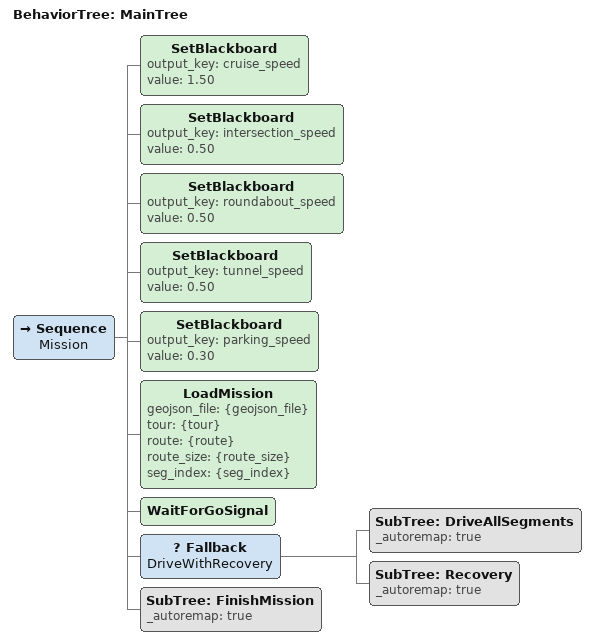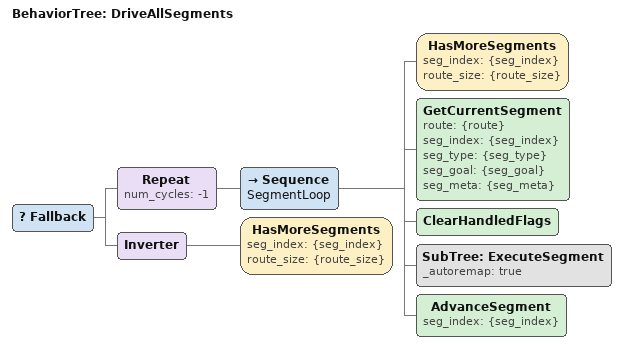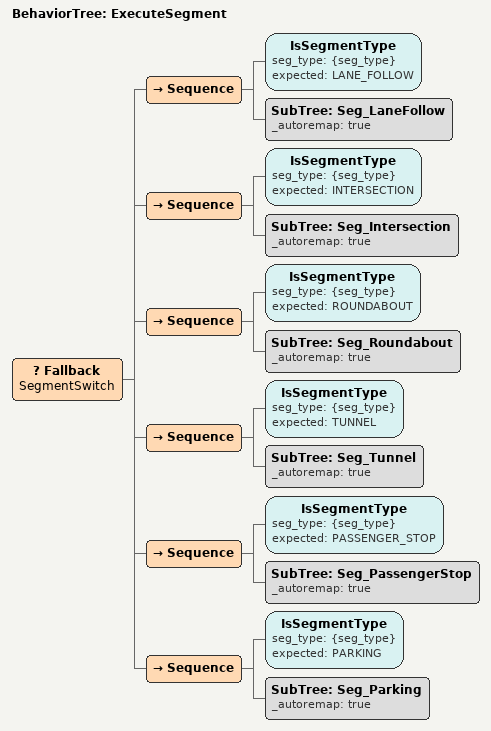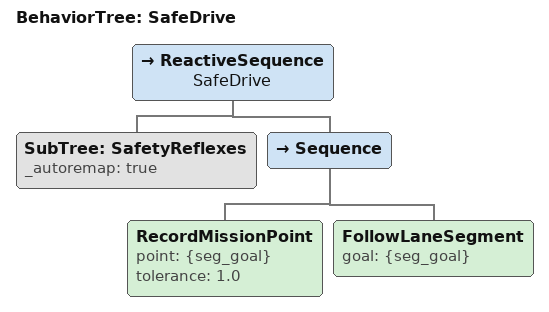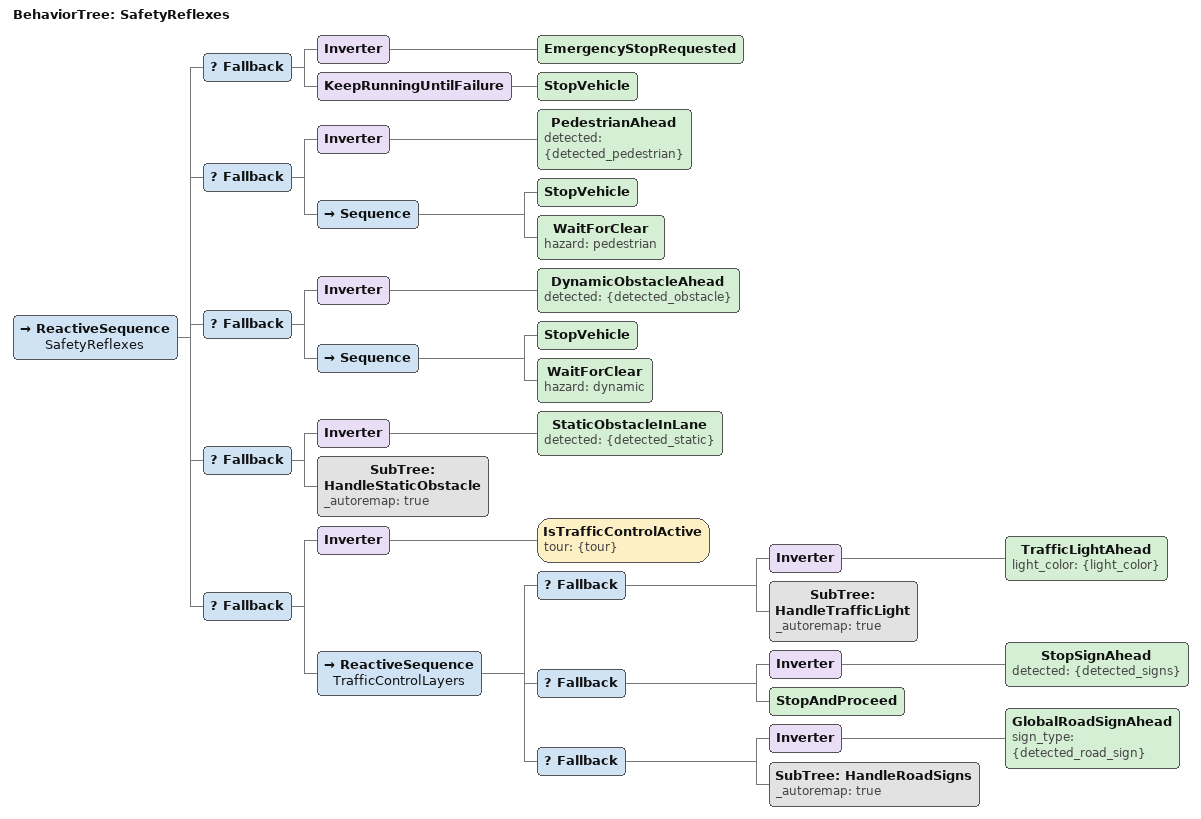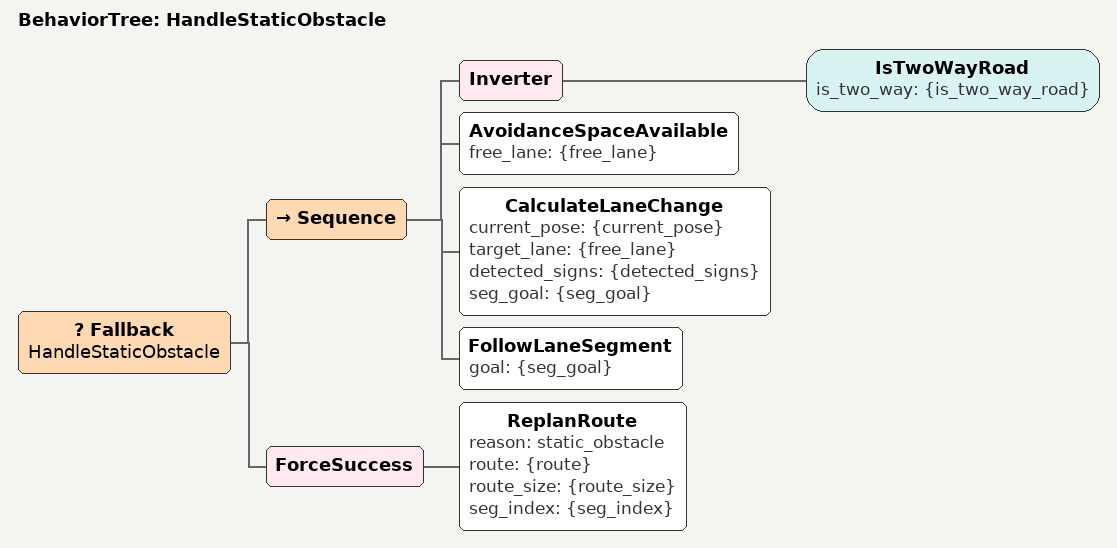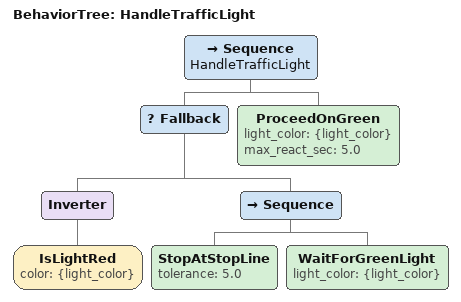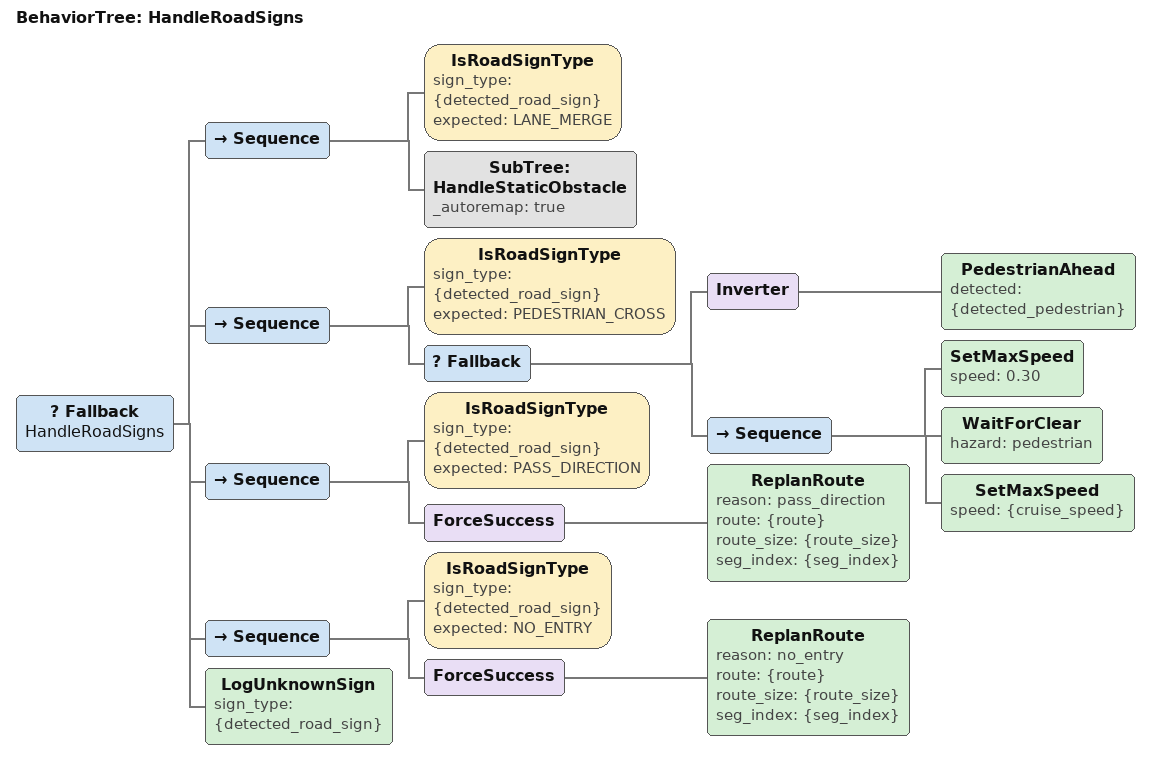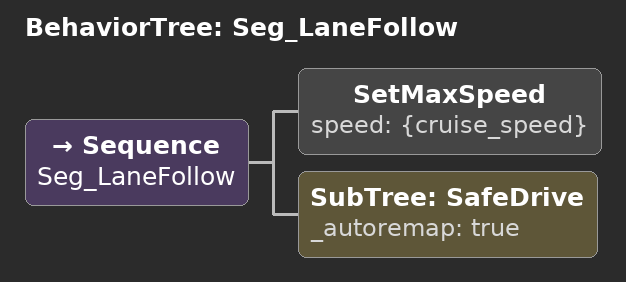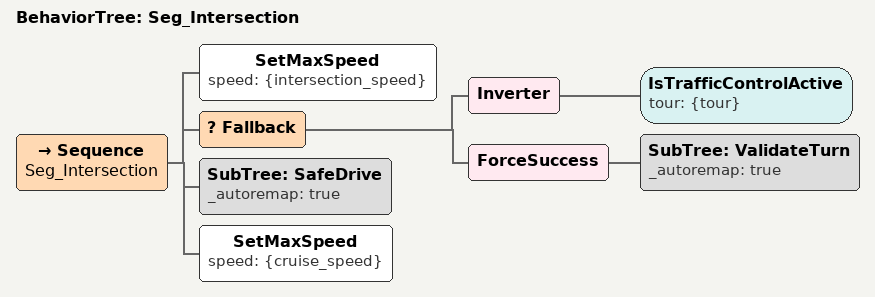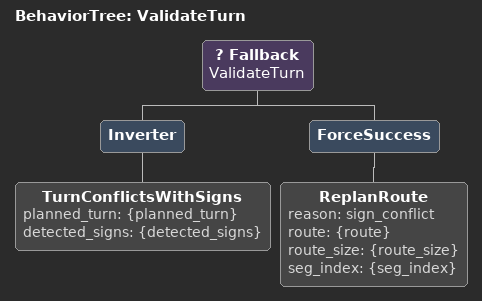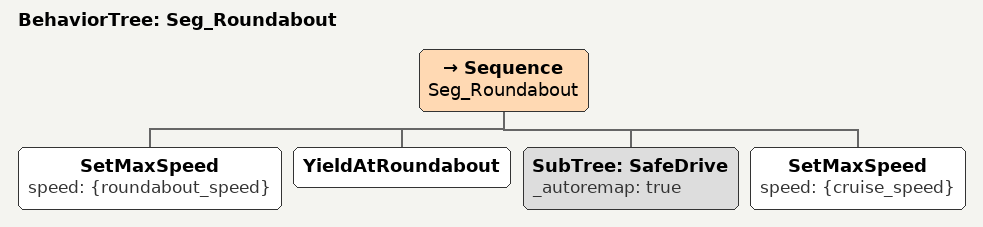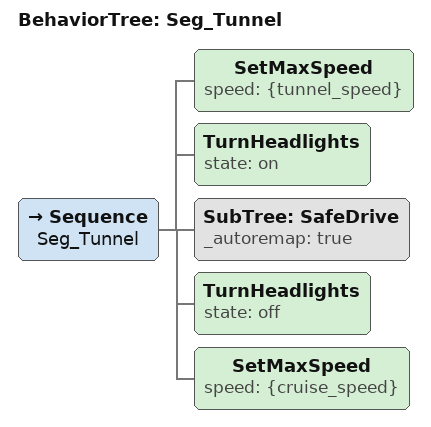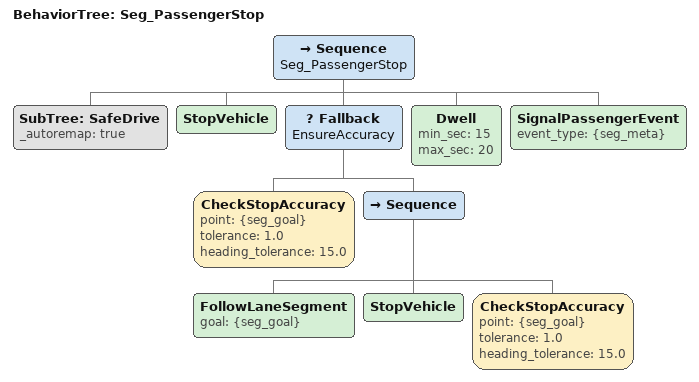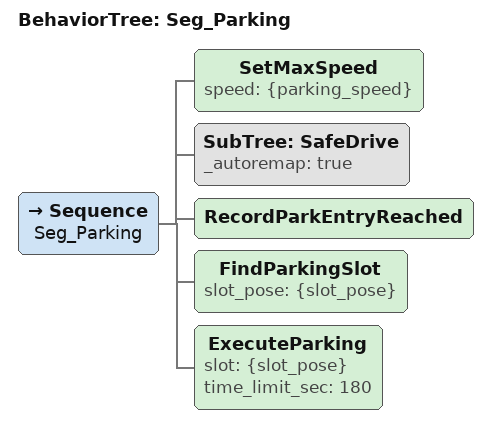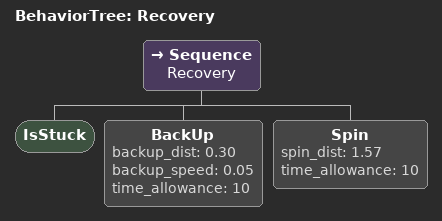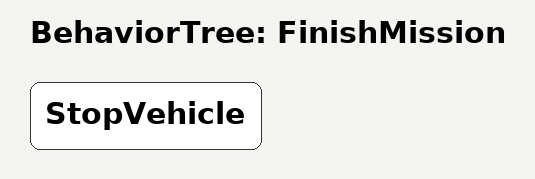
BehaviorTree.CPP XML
<?xml version="1.0" encoding="UTF-8"?>
<root main_tree_to_execute="MainTree">

  <BehaviorTree ID="MainTree">
    <Sequence name="Mission">
      <!-- Hız parametreleri — cruise MUTLAKA > 1.4 m/s (yürüyüş hızı) -->
      <SetBlackboard output_key="cruise_speed"       value="1.50" />
      <SetBlackboard output_key="intersection_speed" value="0.50" />
      <SetBlackboard output_key="roundabout_speed"   value="0.50" />
      <SetBlackboard output_key="tunnel_speed"       value="0.50" />
      <SetBlackboard output_key="parking_speed"      value="0.30" />

      <LoadMission geojson_file="{geojson_file}" tour="{tour}"
                   route="{route}" route_size="{route_size}" seg_index="{seg_index}" />

      <!-- UMS-2 Go sinyali bekle (şartname sf.8) -->
      <WaitForGoSignal />

      <Fallback name="DriveWithRecovery">
        <SubTree ID="DriveAllSegments" _autoremap="true" />
        <SubTree ID="Recovery"         _autoremap="true" />
      </Fallback>

      <SubTree ID="FinishMission" _autoremap="true" />
    </Sequence>
  </BehaviorTree>

  <!-- ═══════════════ SEGMENT DÖNGÜSÜ ═══════════════ -->
  <BehaviorTree ID="DriveAllSegments">
    <Fallback>
      <Repeat num_cycles="-1">
        <Sequence name="SegmentLoop">
          <HasMoreSegments seg_index="{seg_index}" route_size="{route_size}" />
          <GetCurrentSegment route="{route}" seg_index="{seg_index}"
                             seg_type="{seg_type}" seg_goal="{seg_goal}" seg_meta="{seg_meta}" />
          <!-- Yeni segmente girince önceki handled bayraklarını temizle -->
          <ClearHandledFlags />
          <SubTree ID="ExecuteSegment" _autoremap="true" />
          <AdvanceSegment seg_index="{seg_index}" />
        </Sequence>
      </Repeat>
      <Inverter>
        <HasMoreSegments seg_index="{seg_index}" route_size="{route_size}" />
      </Inverter>
    </Fallback>
  </BehaviorTree>

  <!-- ═══════════════ SEGMENT ROUTER ═══════════════ -->
  <BehaviorTree ID="ExecuteSegment">
    <Fallback name="SegmentSwitch">
      <Sequence>
        <IsSegmentType seg_type="{seg_type}" expected="LANE_FOLLOW" />
        <SubTree ID="Seg_LaneFollow" _autoremap="true" />
      </Sequence>
      <Sequence>
        <IsSegmentType seg_type="{seg_type}" expected="INTERSECTION" />
        <SubTree ID="Seg_Intersection" _autoremap="true" />
      </Sequence>
      <Sequence>
        <IsSegmentType seg_type="{seg_type}" expected="ROUNDABOUT" />
        <SubTree ID="Seg_Roundabout" _autoremap="true" />
      </Sequence>
      <Sequence>
        <IsSegmentType seg_type="{seg_type}" expected="TUNNEL" />
        <SubTree ID="Seg_Tunnel" _autoremap="true" />
      </Sequence>
      <Sequence>
        <IsSegmentType seg_type="{seg_type}" expected="PASSENGER_STOP" />
        <SubTree ID="Seg_PassengerStop" _autoremap="true" />
      </Sequence>
      <Sequence>
        <IsSegmentType seg_type="{seg_type}" expected="PARKING" />
        <SubTree ID="Seg_Parking" _autoremap="true" />
      </Sequence>
    </Fallback>
  </BehaviorTree>

  <!-- ═══════════════ GÜVENLİ HAREKET ═══════════════
       RecordMissionPoint artık burada — TÜM segmentlerde +30 puan kaydedilir -->
  <BehaviorTree ID="SafeDrive">
    <ReactiveSequence name="SafeDrive">
      <SubTree ID="SafetyReflexes" _autoremap="true" />
      <Sequence>
        <RecordMissionPoint point="{seg_goal}" tolerance="1.0" />
        <FollowLaneSegment goal="{seg_goal}" />
      </Sequence>
    </ReactiveSequence>
  </BehaviorTree>

  <!-- ═══════════════ GÜVENLİK REFLEKSLERİ ═══════════════
       Katman 1-4: Her turda aktif (fiziksel tehlike)
       Katman 5-7: Tur≥2 kapılı (ışık/tabela Tur 1'de sahada yok) -->
  <BehaviorTree ID="SafetyReflexes">
    <ReactiveSequence name="SafetyReflexes">

      <!-- K1: Acil durdurma (UMS-1) — her turda -->
      <Fallback>
        <Inverter><EmergencyStopRequested /></Inverter>
        <KeepRunningUntilFailure><StopVehicle /></KeepRunningUntilFailure>
      </Fallback>

      <!-- K2: Fiziksel yaya — her turda -->
      <Fallback>
        <Inverter><PedestrianAhead detected="{detected_pedestrian}" /></Inverter>
        <Sequence>
          <StopVehicle />
          <WaitForClear hazard="pedestrian" />
        </Sequence>
      </Fallback>

      <!-- K3: Dinamik engel — her turda (çarpma = diskalifiye) -->
      <Fallback>
        <Inverter><DynamicObstacleAhead detected="{detected_obstacle}" /></Inverter>
        <Sequence>
          <StopVehicle />
          <WaitForClear hazard="dynamic" />
        </Sequence>
      </Fallback>

      <!-- K4: Statik engel — her turda
           DEĞİŞİKLİK: yer yoksa ReplanRoute (beklemek değil!) -->
      <Fallback>
        <Inverter><StaticObstacleInLane detected="{detected_static}" /></Inverter>
        <SubTree ID="HandleStaticObstacle" _autoremap="true" />
      </Fallback>

      <!-- === TUR ≥ 2 KAPISI: Aşağıdaki katmanlar Tur 1'de atlanır === -->
      <Fallback>
        <Inverter><IsTrafficControlActive tour="{tour}" /></Inverter>
        <ReactiveSequence name="TrafficControlLayers">

          <!-- K5: Trafik ışığı -->
          <Fallback>
            <Inverter><TrafficLightAhead light_color="{light_color}" /></Inverter>
            <SubTree ID="HandleTrafficLight" _autoremap="true" />
          </Fallback>

          <!-- K6: DUR tabelası (latch: StopAndProceed içinde handled bayrağı kullanır) -->
          <Fallback>
            <Inverter><StopSignAhead detected="{detected_signs}" /></Inverter>
            <StopAndProceed />
          </Fallback>

          <!-- K7: Yol levhaları (B-50h/i şerit birleşmesi, B-14a yaya geçidi,
                                  TT-36a/b sağdan/soldan gidiniz, TT-4 girilmez) -->
          <Fallback>
            <Inverter><GlobalRoadSignAhead sign_type="{detected_road_sign}" /></Inverter>
            <SubTree ID="HandleRoadSigns" _autoremap="true" />
          </Fallback>

        </ReactiveSequence>
      </Fallback>

    </ReactiveSequence>
  </BehaviorTree>

  <!-- ═══════════════ YARDIMCI AĞAÇLAR ═══════════════ -->

  <!-- Statik engel: iki yönlü yol kontrolü + şerit değiştir VEYA replan -->
  <BehaviorTree ID="HandleStaticObstacle">
    <Fallback name="HandleStaticObstacle">
      <!-- Şerit değiştir (SADECE tek yönlü yolda + boş şerit varsa) -->
      <Sequence>
        <Inverter><IsTwoWayRoad is_two_way="{is_two_way_road}" /></Inverter>
        <AvoidanceSpaceAvailable free_lane="{free_lane}" />
        <CalculateLaneChange current_pose="{current_pose}" target_lane="{free_lane}"
                             detected_signs="{detected_signs}" seg_goal="{seg_goal}" />
        <FollowLaneSegment goal="{seg_goal}" />
      </Sequence>
      <!-- Şerit değiştiremiyorsa → rotayı yeniden planla (BEKLEMEMELİ!) -->
      <ForceSuccess>
        <ReplanRoute reason="static_obstacle"
                     route="{route}" route_size="{route_size}" seg_index="{seg_index}" />
      </ForceSuccess>
    </Fallback>
  </BehaviorTree>

  <!-- Trafik ışığı: kırmızı → dur/bekle, yeşil → 5sn içinde kalk -->
  <BehaviorTree ID="HandleTrafficLight">
    <Sequence name="HandleTrafficLight">
      <Fallback>
        <Inverter><IsLightRed color="{light_color}" /></Inverter>
        <Sequence>
          <StopAtStopLine tolerance="5.0" />
          <WaitForGreenLight light_color="{light_color}" />
        </Sequence>
      </Fallback>
      <ProceedOnGreen light_color="{light_color}" max_react_sec="5.0" />
    </Sequence>
  </BehaviorTree>

  <!-- Yol levhaları: şartnamedeki tüm global tabelalar -->
  <BehaviorTree ID="HandleRoadSigns">
    <Fallback name="HandleRoadSigns">
      <!-- B-50h/i: Şerit kapanıyor → şerit değiştir veya replan -->
      <Sequence>
        <IsRoadSignType sign_type="{detected_road_sign}" expected="LANE_MERGE" />
        <SubTree ID="HandleStaticObstacle" _autoremap="true" />
      </Sequence>
      <!-- B-14a: Yaya geçidi tabelası → SADECE yaya varsa yavaşla (yoksa devam) -->
      <Sequence>
        <IsRoadSignType sign_type="{detected_road_sign}" expected="PEDESTRIAN_CROSS" />
        <Fallback>
          <Inverter><PedestrianAhead detected="{detected_pedestrian}" /></Inverter>
          <Sequence>
            <SetMaxSpeed speed="0.30" />
            <WaitForClear hazard="pedestrian" />
            <SetMaxSpeed speed="{cruise_speed}" />
          </Sequence>
        </Fallback>
      </Sequence>
      <!-- TT-36a/b: Sağdan/Soldan gidiniz → rotayı doğrula -->
      <Sequence>
        <IsRoadSignType sign_type="{detected_road_sign}" expected="PASS_DIRECTION" />
        <ForceSuccess>
          <ReplanRoute reason="pass_direction"
                       route="{route}" route_size="{route_size}" seg_index="{seg_index}" />
        </ForceSuccess>
      </Sequence>
      <!-- TT-4: Girilmez → rotayı yeniden planla -->
      <Sequence>
        <IsRoadSignType sign_type="{detected_road_sign}" expected="NO_ENTRY" />
        <ForceSuccess>
          <ReplanRoute reason="no_entry"
                       route="{route}" route_size="{route_size}" seg_index="{seg_index}" />
        </ForceSuccess>
      </Sequence>
      <!-- Bilinmeyen levha → logla, devam et -->
      <LogUnknownSign sign_type="{detected_road_sign}" />
    </Fallback>
  </BehaviorTree>

  <!-- ═══════════════ SEGMENT TİPLERİ ═══════════════ -->

  <!-- LANE_FOLLOW: düz yol (RecordMissionPoint artık SafeDrive'da) -->
  <BehaviorTree ID="Seg_LaneFollow">
    <Sequence name="Seg_LaneFollow">
      <SetMaxSpeed speed="{cruise_speed}" />
      <SubTree ID="SafeDrive" _autoremap="true" />
    </Sequence>
  </BehaviorTree>

  <!-- INTERSECTION: yavaşla + dönüş kontrol + geç -->
  <BehaviorTree ID="Seg_Intersection">
    <Sequence name="Seg_Intersection">
      <SetMaxSpeed speed="{intersection_speed}" />
      <Fallback>
        <Inverter><IsTrafficControlActive tour="{tour}" /></Inverter>
        <ForceSuccess>
          <SubTree ID="ValidateTurn" _autoremap="true" />
        </ForceSuccess>
      </Fallback>
      <SubTree ID="SafeDrive" _autoremap="true" />
      <SetMaxSpeed speed="{cruise_speed}" />
    </Sequence>
  </BehaviorTree>

  <BehaviorTree ID="ValidateTurn">
    <Fallback name="ValidateTurn">
      <Inverter>
        <TurnConflictsWithSigns planned_turn="{planned_turn}" detected_signs="{detected_signs}" />
      </Inverter>
      <ForceSuccess>
        <ReplanRoute reason="sign_conflict"
                     route="{route}" route_size="{route_size}" seg_index="{seg_index}" />
      </ForceSuccess>
    </Fallback>
  </BehaviorTree>

  <!-- ROUNDABOUT: boşluk bekle + güvenli geç -->
  <BehaviorTree ID="Seg_Roundabout">
    <Sequence name="Seg_Roundabout">
      <SetMaxSpeed speed="{roundabout_speed}" />
      <YieldAtRoundabout />
      <SubTree ID="SafeDrive" _autoremap="true" />
      <SetMaxSpeed speed="{cruise_speed}" />
    </Sequence>
  </BehaviorTree>

  <!-- TUNNEL: far aç → geç → kapat -->
  <BehaviorTree ID="Seg_Tunnel">
    <Sequence name="Seg_Tunnel">
      <SetMaxSpeed speed="{tunnel_speed}" />
      <TurnHeadlights state="on" />
      <SubTree ID="SafeDrive" _autoremap="true" />
      <TurnHeadlights state="off" />
      <SetMaxSpeed speed="{cruise_speed}" />
    </Sequence>
  </BehaviorTree>

  <!-- PASSENGER_STOP: dur + heading kontrolü + 15-20sn + sinyal -->
  <BehaviorTree ID="Seg_PassengerStop">
    <Sequence name="Seg_PassengerStop">
      <SubTree ID="SafeDrive" _autoremap="true" />
      <StopVehicle />
      <Fallback name="EnsureAccuracy">
        <CheckStopAccuracy point="{seg_goal}" tolerance="1.0" heading_tolerance="15.0" />
        <Sequence>
          <FollowLaneSegment goal="{seg_goal}" />
          <StopVehicle />
          <CheckStopAccuracy point="{seg_goal}" tolerance="1.0" heading_tolerance="15.0" />
        </Sequence>
      </Fallback>
      <Dwell min_sec="15" max_sec="20" />
      <SignalPassengerEvent event_type="{seg_meta}" />
    </Sequence>
  </BehaviorTree>

  <!-- PARKING: giriş + slot bul (P-3a var, P-1 yok, önü boş) + park -->
  <BehaviorTree ID="Seg_Parking">
    <Sequence name="Seg_Parking">
      <SetMaxSpeed speed="{parking_speed}" />
      <SubTree ID="SafeDrive" _autoremap="true" />
      <RecordParkEntryReached />
      <FindParkingSlot slot_pose="{slot_pose}" />
      <ExecuteParking slot="{slot_pose}" time_limit_sec="180" />
    </Sequence>
  </BehaviorTree>

  <!-- ═══════════════ KURTARMA & BİTİŞ ═══════════════ -->
  <BehaviorTree ID="Recovery">
    <Sequence name="Recovery">
      <IsStuck />
      <BackUp backup_dist="0.30" backup_speed="0.05" time_allowance="10" />
      <Spin spin_dist="1.57" time_allowance="10" />
    </Sequence>
  </BehaviorTree>

  <BehaviorTree ID="FinishMission">
    <StopVehicle />
  </BehaviorTree>

  <!-- ═══════════════ GROOT NODE MODELLERİ ═══════════════ -->

</root>
